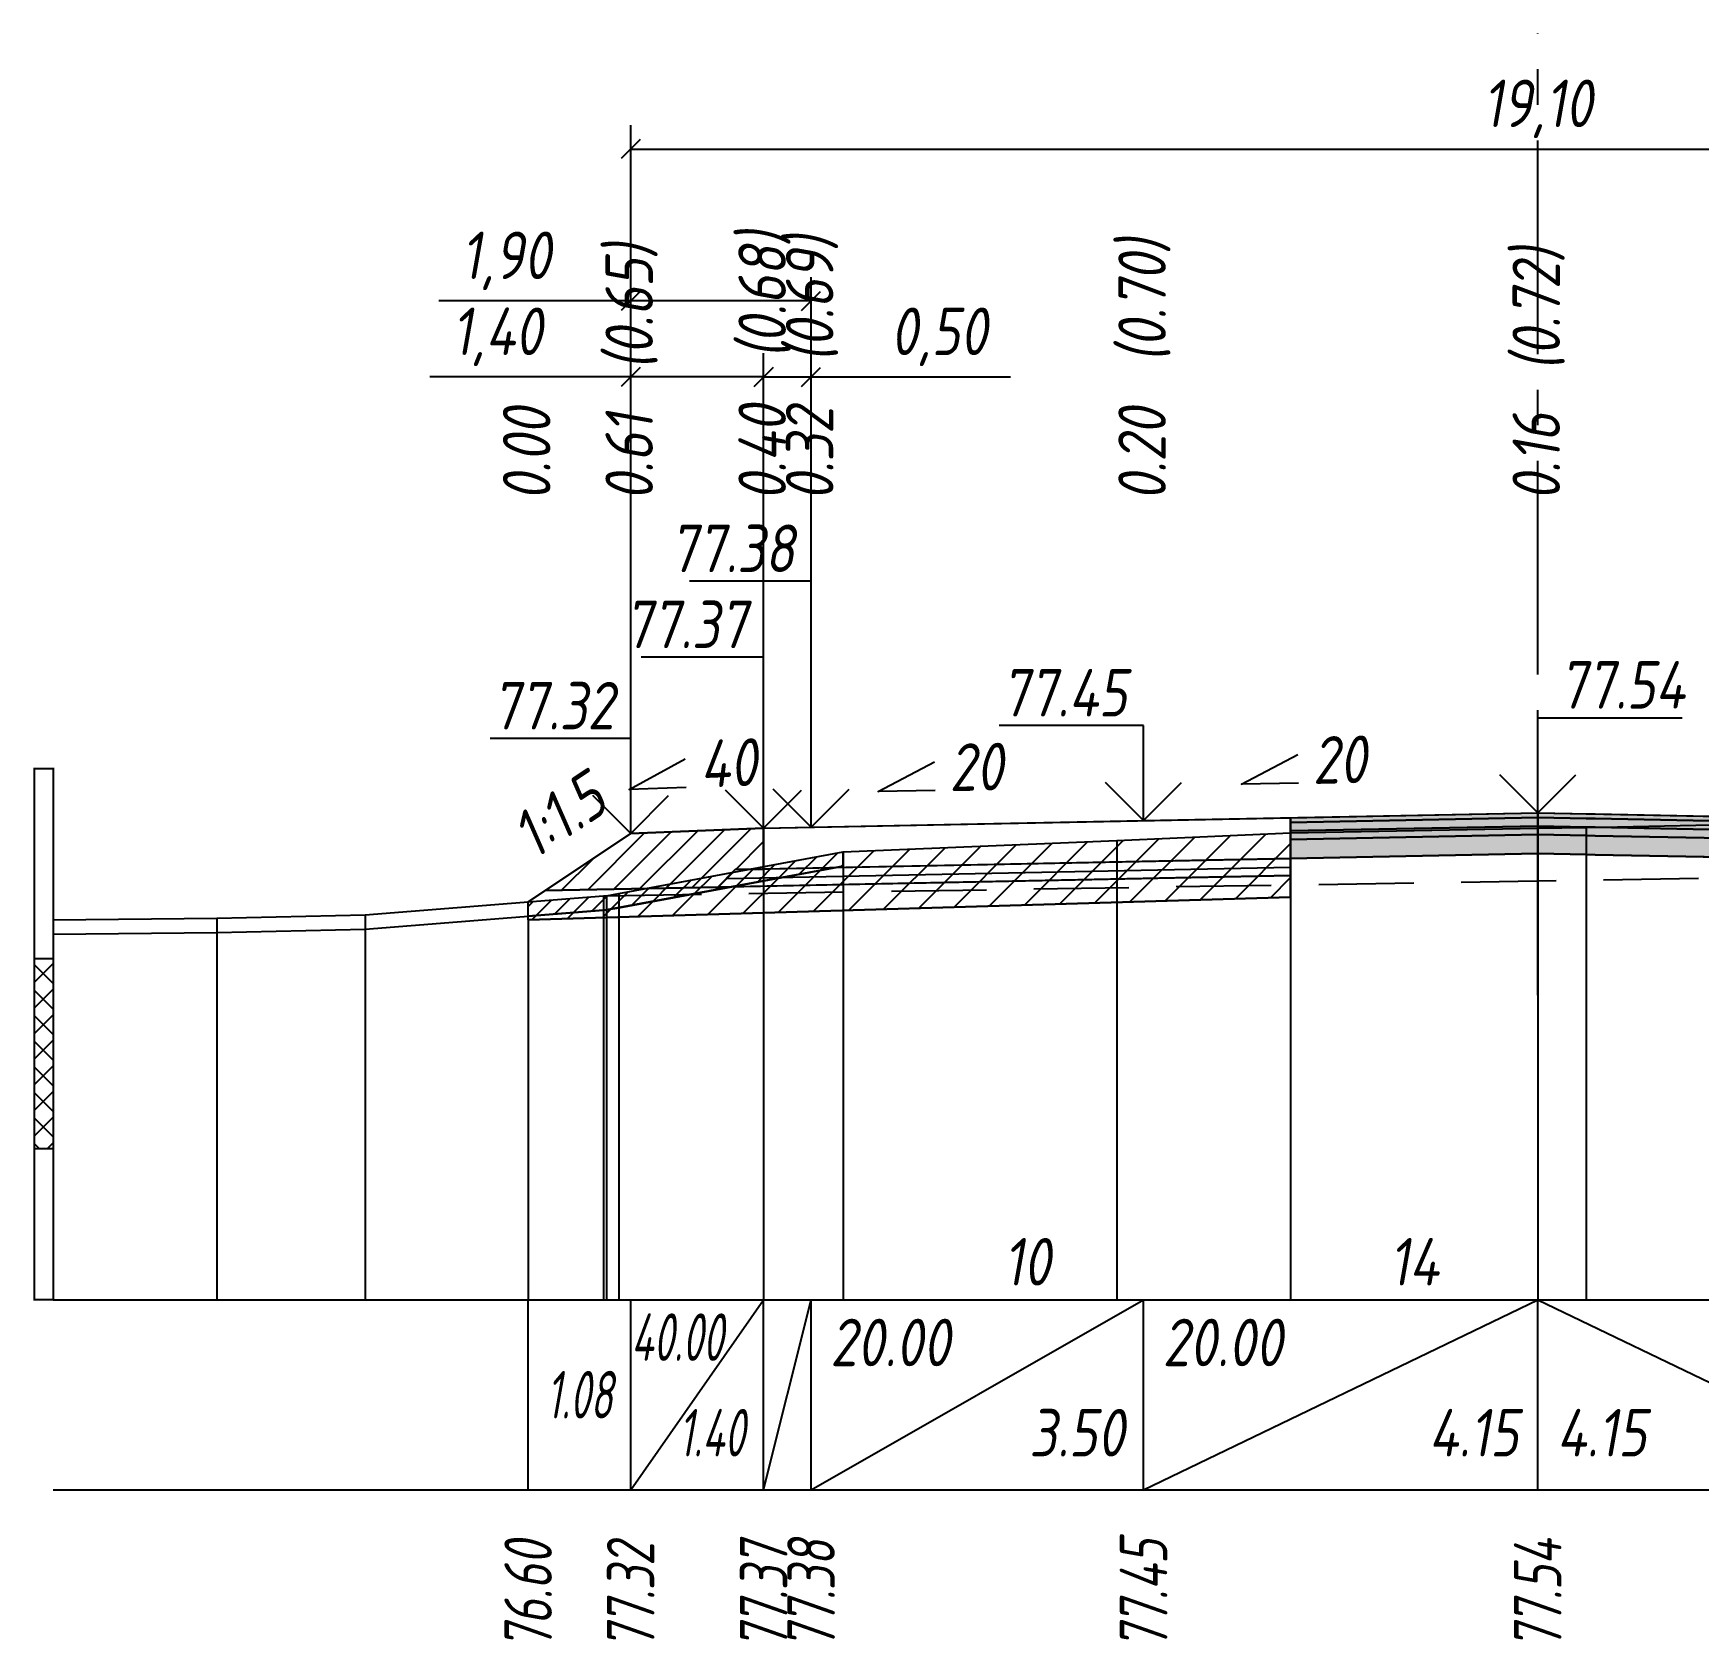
# Model space of a CAD drawing. Extents: x -717 to 1451, y -133302 to 233.
# Drawn here: x 78.9 to 166.6, y -18397.9 to -18313.3 of the extents above; entities that cross this region are included whole.
import ezdxf
from ezdxf.enums import TextEntityAlignment as Align

# ---------------------------------------------------------------- set-up
doc = ezdxf.new("R2010")
doc.units = 0
doc.linetypes.add('осевая2', pattern=[1.125, 0.75, -0.125, 0.125, -0.125])
doc.linetypes.add('штриховая', pattern=[0.75, 0.5, -0.25])
for name, color, linetype in [('Интерполированный поперечник', 2, 'Continuous'), ('Код_514', 1, 'Continuous'), ('Контур_0', 7, 'Continuous'), ('Контур_2521', 7, 'Continuous'), ('Контур_2564', 7, 'Continuous'), ('Контур_2660', 7, 'Continuous'), ('Контур_2665', 7, 'Continuous'), ('Контур_400', 7, 'Continuous'), ('Контур_508', 7, 'Continuous'), ('Контур_512', 7, 'Continuous'), ('Контур_513', 7, 'Continuous'), ('Контур_818', 7, 'Continuous'), ('Красный поперечник', 1, 'Continuous'), ('Линейка абсолютных высот', 7, 'Continuous'), ('Объём_2501', 7, 'Continuous'), ('Объём_2564', 7, 'Continuous'), ('Объём_2650', 7, 'Continuous'), ('Объём_2660', 7, 'Continuous'), ('Объём_2661', 7, 'Continuous'), ('Объём_2665', 7, 'Continuous'), ('Объём_2666', 7, 'Continuous'), ('Объём_2667', 7, 'Continuous'), ('Объём_2668', 7, 'Continuous'), ('Объём_2669', 7, 'Continuous'), ('Объём_2675', 7, 'Continuous'), ('Объём_2753', 7, 'Continuous'), ('Ось', 1, 'осевая2'), ('Откосы', 7, 'Continuous'), ('Отметки покрытия', 7, 'Continuous'), ('Рабочие отметки', 7, 'Continuous'), ('Рабочие отметки доп.', 7, 'Continuous'), ('Слои выравнивания', 7, 'Continuous'), ('Таблица', 7, 'Continuous'), ('Уклоны проезжей части', 7, 'Continuous'), ('Черный поперечник', 3, 'Continuous')]:
    doc.layers.add(name, color=color, linetype=linetype)
for name, color, linetype, true_color in [('Контур_2540', 2, 'Continuous', 0xffff00), ('Контур_2560', 2, 'Continuous', 0xffff00), ('Контур_2561', 7, 'Continuous', 0xff8040), ('Контур_2562', 3, 'Continuous', 0x00ff00), ('Контур_2563', 7, 'Continuous', 0xff8000), ('Контур_2570', 7, 'Continuous', 0x80ff00), ('Контур_2725', 7, 'Continuous', 0x323232), ('Контур_2736', 4, 'Continuous', 0x00ffff), ('Контур_2737', 4, 'Continuous', 0x00ffff), ('Контур_2738', 4, 'Continuous', 0x00ffff), ('Контур_2739', 4, 'Continuous', 0x00ffff), ('Контур_2741', 4, 'Continuous', 0x00ffff), ('Контур_2742', 4, 'Continuous', 0x00ffff), ('Контур_2743', 4, 'Continuous', 0x00ffff), ('Контур_2744', 7, 'Continuous', 0xa4ffff), ('Контур_2745', 7, 'Continuous', 0xa4ffff), ('Контур_2747', 4, 'Continuous', 0x00ffff), ('Контур_2748', 4, 'Continuous', 0x00ffff), ('Контур_2749', 4, 'Continuous', 0x00ffff), ('Контур_2750', 4, 'Continuous', 0x00ffff), ('Контур_2751', 4, 'Continuous', 0x00ffff), ('Контур_2752', 4, 'Continuous', 0x00ffff), ('Контур_2760', 7, 'Continuous', 0x323232), ('Контур_2761', 7, 'Continuous', 0x323232), ('Контур_2762', 7, 'Continuous', 0x323232), ('Контур_2763', 7, 'Continuous', 0x323232), ('Контур_402', 7, 'Continuous', 0xff6464), ('Контур_703', 4, 'Continuous', 0x00ffff), ('Контур_705', 4, 'Continuous', 0x00ffff), ('Контур_707', 4, 'Continuous', 0x00ffff), ('Контур_720', 131, 'Continuous', 0xaaffff), ('Объём_2500', 7, 'Continuous', 0xc0c0c0), ('Объём_2520', 7, 'Continuous', 0x80ffff), ('Объём_2540', 2, 'Continuous', 0xffff00), ('Объём_2560', 2, 'Continuous', 0xffff00), ('Объём_2561', 7, 'Continuous', 0xff8040), ('Объём_2562', 3, 'Continuous', 0x00ff00), ('Объём_2563', 7, 'Continuous', 0xff8000), ('Объём_2570', 7, 'Continuous', 0x80ff00), ('Объём_2600', 7, 'Continuous', 0x808000), ('Объём_2746', 2, 'Continuous', 0xffff00)]:
    doc.layers.add(name, color=color, linetype=linetype, true_color=true_color)
doc.styles.get("Standard").update_dxf_attribs({"font": 'txt', "height": 2.5})
doc.styles.add('М', font='romand.shx', dxfattribs={"width": 0.8, "oblique": 10, "height": 2.5})
doc.dimstyles.new('ISO-25', dxfattribs={"dimtxt": 2.5, "dimasz": 2.5, "dimexe": 1.25, "dimexo": 0.625, "dimtad": 1, "dimtxsty": 'Standard', "dimcen": 2.5, "dimadec": 0, "dimazin": 0, "dimtfac": 1, "dimtmove": 0, "dimatfit": 3, "dimfxl": 1, "dimarcsym": 0})

# ---------------------------------------------------------------- blocks, each defined once
blk = doc.blocks.new('_Oblique')
at = {"color": 0, "linetype": 'ByBlock', "lineweight": -2}
blk.add_line((-0.5, -0.5), (0.5, 0.5), dxfattribs=at)
blk = doc.blocks.new('*D434')
at = {"color": 0, "lineweight": -2, "transparency": 16777216}
for p, q in [((110.397, -18354.897), (110.397, -18330.177)), ((117.397, -18354.617), (117.397, -18330.177)), ((110.397, -18331.427), (99.831, -18331.427)), ((117.397, -18331.427), (110.397, -18331.427))]:
    blk.add_line(p, q, dxfattribs=at)
at = {"layer": 'Defpoints', "color": 0, "transparency": 16777216}
for p in [(117.397, -18331.427), (110.397, -18355.522), (117.397, -18355.242)]:
    blk.add_point(p, dxfattribs=at)
at = {"color": 0, "lineweight": -2, "transparency": 16777216, "rotation": 180}
blk.add_blockref('_Oblique', (110.397, -18331.427), dxfattribs=at)
at = {"color": 0, "lineweight": -2, "transparency": 16777216}
blk.add_blockref('_Oblique', (117.397, -18331.427), dxfattribs=at)
at = {"color": 0, "transparency": 16777216, "insert": (103.371, -18329.314), "char_height": 2.5, "width": 8.75, "attachment_point": 5, "style": 'М'}
blk.add_mtext('1,40', dxfattribs=at)
blk = doc.blocks.new('*D436')
at = {"color": 0, "lineweight": -2, "transparency": 16777216}
for p, q in [((117.397, -18354.617), (117.397, -18330.177)), ((119.897, -18354.567), (119.897, -18330.177)), ((117.397, -18331.427), (119.897, -18331.427)), ((119.897, -18331.427), (130.39, -18331.427))]:
    blk.add_line(p, q, dxfattribs=at)
at = {"layer": 'Defpoints', "color": 0, "transparency": 16777216}
for p in [(119.897, -18331.427), (117.397, -18355.242), (119.897, -18355.192)]:
    blk.add_point(p, dxfattribs=at)
at = {"color": 0, "lineweight": -2, "transparency": 16777216, "rotation": 180}
blk.add_blockref('_Oblique', (117.397, -18331.427), dxfattribs=at)
at = {"color": 0, "lineweight": -2, "transparency": 16777216}
blk.add_blockref('_Oblique', (119.897, -18331.427), dxfattribs=at)
at = {"color": 0, "transparency": 16777216, "insert": (126.629, -18329.314), "char_height": 2.5, "width": 9.16667, "attachment_point": 5, "style": 'М'}
blk.add_mtext('0,50', dxfattribs=at)
blk = doc.blocks.new('*D439')
at = {"color": 0, "lineweight": -2, "transparency": 16777216}
for p, q in [((110.397, -18354.897), (110.397, -18326.177)), ((119.897, -18354.567), (119.897, -18326.177)), ((110.397, -18327.427), (100.3, -18327.427)), ((119.897, -18327.427), (110.397, -18327.427))]:
    blk.add_line(p, q, dxfattribs=at)
at = {"layer": 'Defpoints', "color": 0, "transparency": 16777216}
for p in [(119.897, -18327.427), (110.397, -18355.522), (119.897, -18355.192)]:
    blk.add_point(p, dxfattribs=at)
at = {"color": 0, "lineweight": -2, "transparency": 16777216, "rotation": 180}
blk.add_blockref('_Oblique', (110.397, -18327.427), dxfattribs=at)
at = {"color": 0, "lineweight": -2, "transparency": 16777216}
blk.add_blockref('_Oblique', (119.897, -18327.427), dxfattribs=at)
at = {"color": 0, "transparency": 16777216, "insert": (103.84, -18325.314), "char_height": 2.5, "width": 8.75, "attachment_point": 5, "style": 'М'}
blk.add_mtext('1,90', dxfattribs=at)
blk = doc.blocks.new('*D440')
at = {"color": 0, "lineweight": -2, "transparency": 16777216}
for p, q in [((110.397, -18354.897), (110.397, -18318.177)), ((205.897, -18354.897), (205.897, -18318.177)), ((110.397, -18319.427), (205.897, -18319.427))]:
    blk.add_line(p, q, dxfattribs=at)
at = {"layer": 'Defpoints', "color": 0, "transparency": 16777216}
for p in [(205.897, -18319.427), (110.397, -18355.522), (205.897, -18355.522)]:
    blk.add_point(p, dxfattribs=at)
at = {"color": 0, "lineweight": -2, "transparency": 16777216, "rotation": 180}
blk.add_blockref('_Oblique', (110.397, -18319.427), dxfattribs=at)
at = {"color": 0, "lineweight": -2, "transparency": 16777216}
blk.add_blockref('_Oblique', (205.897, -18319.427), dxfattribs=at)
at = {"color": 0, "transparency": 16777216, "insert": (158.147, -18317.314), "char_height": 2.5, "width": 10.41667, "attachment_point": 5, "style": 'М'}
blk.add_mtext('19,10', dxfattribs=at)

msp = doc.modelspace()

# ---------------------------------------------------------------- hatches: boundary and pattern name
at = {"layer": 'Линейка абсолютных высот'}
h = msp.add_hatch(dxfattribs=at)
h.set_pattern_fill('ANSI37', scale=0.30000001, style=0)
h.paths.add_polyline_path([(80, -18372.05), (80, -18362.05), (79, -18362.05), (79, -18372.05)])
at = {"layer": 'Объём_2563'}
h = msp.add_hatch(dxfattribs=at)
h.set_pattern_fill('ANSI31', color=256, scale=0.3)
h.paths.add_polyline_path([(110.397, -18355.46), (117.397, -18355.18), (117.397, -18357.33), (115.897, -18357.36), (114.979, -18358.278), (105.897, -18358.46)])
at = {"layer": 'Объём_2570'}
h = msp.add_hatch(dxfattribs=at)
h.set_pattern_fill('ANSI31', color=256, scale=0.2)
h.paths.add_polyline_path([(121.581, -18357.175), (109.123, -18359.485), (108.974, -18359.49), (105, -18359.808), (105, -18359.058), (108.974, -18358.74), (109.123, -18358.735), (121.581, -18356.425)])
at = {"layer": 'Объём_2600'}
h = msp.add_hatch(dxfattribs=at)
h.set_pattern_fill('ANSI31', color=6, scale=0.4)
h.paths.add_polyline_path([(135.997, -18355.821), (145.138, -18355.427), (145.138, -18358.805), (105, -18360.009), (105, -18359.808), (108.974, -18359.49), (109.123, -18359.485), (121.581, -18357.175), (121.581, -18356.425)])
at = {"layer": 'Слои выравнивания'}
for color, points in [(2, [(145.138, -18354.625), (158.147, -18354.365), (158.147, -18354.615), (145.138, -18354.875)]), (3, [(145.138, -18354.875), (158.147, -18354.615), (158.147, -18355.065), (145.138, -18355.325)]), (2, [(158.147, -18354.365), (160.697, -18354.416), (161.163, -18354.425), (169.763, -18354.597), (178.51, -18354.772), (178.897, -18354.78), (193.863, -18355.079), (193.863, -18355.329), (178.897, -18355.03), (178.51, -18355.022), (169.763, -18354.847), (161.163, -18354.675), (160.697, -18354.666), (158.147, -18354.615)]), (3, [(158.147, -18354.615), (160.697, -18354.666), (161.163, -18354.675), (169.763, -18354.847), (178.51, -18355.022), (178.897, -18355.03), (193.863, -18355.329), (193.863, -18355.779), (178.897, -18355.48), (178.51, -18355.472), (169.763, -18355.297), (161.163, -18355.125), (160.697, -18355.116), (158.147, -18355.065)]), (4, [(145.138, -18355.325), (158.147, -18355.065), (158.147, -18355.515), (145.138, -18355.775)]), (5, [(145.138, -18355.775), (158.147, -18355.515), (158.147, -18356.515), (145.138, -18356.775)]), (4, [(158.147, -18355.065), (160.697, -18355.116), (161.163, -18355.125), (169.763, -18355.297), (178.51, -18355.472), (178.897, -18355.48), (193.863, -18355.779), (193.863, -18356.229), (178.897, -18355.93), (178.51, -18355.922), (169.763, -18355.747), (161.163, -18355.575), (160.697, -18355.566), (158.147, -18355.515)]), (5, [(158.147, -18355.515), (160.697, -18355.566), (161.163, -18355.575), (169.763, -18355.747), (178.51, -18355.922), (178.897, -18355.93), (193.863, -18356.229), (193.863, -18357.229), (178.897, -18356.93), (178.51, -18356.922), (169.763, -18356.747), (161.163, -18356.575), (160.697, -18356.566), (158.147, -18356.515)])]:
    msp.add_hatch(color=color, dxfattribs=at).paths.add_polyline_path(points)

# ---------------------------------------------------------------- linework, layer by layer
at = {"layer": 'Интерполированный поперечник', "linetype": 'штриховая', "ltscale": 10, "flags": 128}
msp.add_lwpolyline([(109.123, -18358.735), (222.704, -18356.916)], dxfattribs=at)
at = {"layer": 'Код_514'}
for p, q in [((105, -18390), (105, -18380)), ((110.397, -18390), (110.397, -18380)), ((110.397, -18390), (117.397, -18380)), ((117.397, -18390), (117.397, -18380)), ((117.397, -18390), (119.897, -18380)), ((119.897, -18390), (119.897, -18380)), ((119.897, -18390), (137.397, -18380)), ((137.397, -18390), (137.397, -18380)), ((137.397, -18390), (158.147, -18380)), ((158.147, -18390), (158.147, -18380)), ((158.147, -18380), (178.897, -18390))]:
    msp.add_line(p, q, dxfattribs=at)
at = {"layer": 'Контур_0', "flags": 128}
for points in [[(117.397, -18355.18), (145.138, -18354.625), (145.138, -18356.775), (117.397, -18357.33), (117.397, -18355.18), (117.397, -18355.18)], [(110.397, -18355.46), (105, -18359.058), (105, -18359.058), (105, -18359.058), (105, -18359.058), (105, -18359.058), (105, -18359.058), (105, -18359.058), (105, -18359.058), (105, -18359.058), (105, -18359.058), (105, -18359.058), (105, -18359.058), (105, -18359.058), (105, -18359.058), (105, -18359.058)], [(110.397, -18355.46), (105, -18359.058), (105, -18359.058), (105, -18359.058), (105, -18359.058), (105, -18359.058), (105, -18359.058), (105, -18359.058), (105, -18359.058), (105, -18359.058), (105, -18359.058), (105, -18359.058), (105, -18359.058), (105, -18359.058), (105, -18359.058), (105, -18359.058), (105, -18359.058), (105, -18359.058), (105, -18359.058), (105, -18359.058), (105, -18359.058), (105, -18359.058), (105, -18359.058), (105, -18359.058), (105, -18359.058), (105, -18359.058), (105, -18359.058), (105, -18359.058), (105, -18359.058), (105, -18359.058)], [(105.897, -18358.46), (114.979, -18358.278), (115.897, -18357.36), (117.397, -18357.33)], [(115.897, -18357.36), (145.138, -18356.775), (145.138, -18357.675), (114.979, -18358.278), (115.897, -18357.36), (115.897, -18357.36)]]:
    msp.add_lwpolyline(points, dxfattribs=at)
at = {"layer": 'Контур_2521', "color": 250, "flags": 128}
msp.add_lwpolyline([(115.438, -18357.819), (145.138, -18357.225)], dxfattribs=at)
at = {"layer": 'Контур_2540', "flags": 128}
msp.add_lwpolyline([(105.897, -18358.46), (145.138, -18357.675), (145.138, -18358.805), (105, -18360.009), (105, -18359.058), (105.897, -18358.46), (105.897, -18358.46)], dxfattribs=at)
at = {"layer": 'Контур_2560', "flags": 128}
msp.add_lwpolyline([(110.397, -18355.46), (110.397, -18355.46), (110.397, -18355.46), (117.397, -18355.18)], dxfattribs=at)
at = {"layer": 'Контур_2561', "flags": 128}
msp.add_lwpolyline([(117.397, -18355.18), (117.397, -18355.18), (110.397, -18355.46), (110.397, -18355.46), (117.397, -18355.18)], dxfattribs=at)
at = {"layer": 'Контур_2562', "flags": 128}
msp.add_lwpolyline([(110.397, -18355.46), (110.397, -18355.46), (110.397, -18355.46), (110.397, -18355.46), (110.397, -18355.46)], dxfattribs=at)
at = {"layer": 'Контур_2563', "flags": 128}
msp.add_lwpolyline([(110.397, -18355.46), (117.397, -18355.18), (117.397, -18357.33), (115.897, -18357.36), (114.979, -18358.278), (105.897, -18358.46), (110.397, -18355.46), (110.397, -18355.46)], dxfattribs=at)
at = {"layer": 'Контур_2564', "flags": 128}
msp.add_lwpolyline([(110.397, -18355.46), (117.397, -18355.18)], dxfattribs=at)
at = {"layer": 'Контур_2570', "flags": 128}
msp.add_lwpolyline([(80, -18360.75), (88.609, -18360.664), (96.421, -18360.494), (108.974, -18359.49), (109.123, -18359.485), (109.123, -18359.485), (109.774, -18359.366), (121.581, -18357.175), (121.581, -18356.425), (135.997, -18355.821), (145.138, -18355.427), (158.147, -18355.183), (160.697, -18355.135), (169.763, -18354.953)], dxfattribs=at)
at = {"layer": 'Контур_2660', "flags": 128}
msp.add_lwpolyline([(105, -18360.009), (145.138, -18358.805)], dxfattribs=at)
at = {"layer": 'Контур_2665', "flags": 128}
msp.add_lwpolyline([(110.397, -18355.46), (110.397, -18355.46)], dxfattribs=at)
at = {"layer": 'Контур_2725', "flags": 128}
msp.add_lwpolyline([(145.138, -18356.775), (158.147, -18356.515), (160.697, -18356.566), (161.163, -18356.575), (169.763, -18356.747), (178.51, -18356.922), (178.897, -18356.93), (193.863, -18357.229)], dxfattribs=at)
at = {"layer": 'Контур_2736', "flags": 128}
msp.add_lwpolyline([(110.397, -18355.46), (105, -18359.058)], dxfattribs=at)
at = {"layer": 'Контур_2737', "flags": 128}
msp.add_lwpolyline([(105, -18359.058), (105, -18359.058)], dxfattribs=at)
at = {"layer": 'Контур_2738', "flags": 128}
msp.add_lwpolyline([(105, -18359.058), (105, -18359.058)], dxfattribs=at)
at = {"layer": 'Контур_2739', "flags": 128}
msp.add_lwpolyline([(105, -18359.058), (105, -18359.058)], dxfattribs=at)
at = {"layer": 'Контур_2741', "flags": 128}
msp.add_lwpolyline([(105, -18359.058), (105, -18359.058)], dxfattribs=at)
at = {"layer": 'Контур_2742', "flags": 128}
msp.add_lwpolyline([(105, -18359.058), (105, -18359.058)], dxfattribs=at)
at = {"layer": 'Контур_2743', "flags": 128}
msp.add_lwpolyline([(105, -18359.058), (105, -18359.058)], dxfattribs=at)
at = {"layer": 'Контур_2744', "flags": 128}
msp.add_lwpolyline([(105, -18359.058), (105, -18359.058)], dxfattribs=at)
msp.add_lwpolyline([(105, -18359.058), (105, -18359.058)], dxfattribs=at)
msp.add_lwpolyline([(105, -18359.058), (105, -18359.058)], dxfattribs=at)
msp.add_lwpolyline([(105, -18359.058), (105, -18359.058)], dxfattribs=at)
msp.add_lwpolyline([(105, -18359.058), (105, -18359.058)], dxfattribs=at)
msp.add_lwpolyline([(105, -18359.058), (105, -18359.058)], dxfattribs=at)
at = {"layer": 'Контур_2745', "flags": 128}
msp.add_lwpolyline([(105, -18359.058), (105, -18359.058)], dxfattribs=at)
msp.add_lwpolyline([(105, -18359.058), (105, -18359.058)], dxfattribs=at)
msp.add_lwpolyline([(105, -18359.058), (105, -18359.058)], dxfattribs=at)
msp.add_lwpolyline([(105, -18359.058), (105, -18359.058)], dxfattribs=at)
msp.add_lwpolyline([(105, -18359.058), (105, -18359.058)], dxfattribs=at)
msp.add_lwpolyline([(105, -18359.058), (105, -18359.058)], dxfattribs=at)
at = {"layer": 'Контур_2747', "flags": 128}
msp.add_lwpolyline([(105, -18359.058), (105, -18359.058)], dxfattribs=at)
at = {"layer": 'Контур_2748', "flags": 128}
msp.add_lwpolyline([(105, -18359.058), (105, -18359.058)], dxfattribs=at)
at = {"layer": 'Контур_2749', "flags": 128}
msp.add_lwpolyline([(105, -18359.058), (105, -18359.058)], dxfattribs=at)
at = {"layer": 'Контур_2750', "flags": 128}
msp.add_lwpolyline([(105, -18359.058), (105, -18359.058)], dxfattribs=at)
at = {"layer": 'Контур_2751', "flags": 128}
msp.add_lwpolyline([(105, -18359.058), (105, -18359.058)], dxfattribs=at)
at = {"layer": 'Контур_2752', "flags": 128}
msp.add_lwpolyline([(105, -18359.058), (105, -18359.058)], dxfattribs=at)
at = {"layer": 'Контур_2760', "flags": 128}
msp.add_lwpolyline([(145.138, -18354.625), (158.147, -18354.365), (160.697, -18354.416), (161.163, -18354.425), (169.763, -18354.597), (178.51, -18354.772), (178.897, -18354.78), (193.863, -18355.079)], dxfattribs=at)
at = {"layer": 'Контур_2761', "flags": 128}
msp.add_lwpolyline([(145.138, -18354.875), (158.147, -18354.615), (160.697, -18354.666), (161.163, -18354.675), (169.763, -18354.847), (178.51, -18355.022), (178.897, -18355.03), (193.863, -18355.329)], dxfattribs=at)
at = {"layer": 'Контур_2762', "flags": 128}
msp.add_lwpolyline([(145.138, -18355.325), (158.147, -18355.065), (160.697, -18355.116), (161.163, -18355.125), (169.763, -18355.297), (178.51, -18355.472), (178.897, -18355.48), (193.863, -18355.779)], dxfattribs=at)
at = {"layer": 'Контур_2763', "flags": 128}
msp.add_lwpolyline([(145.138, -18355.775), (158.147, -18355.515), (160.697, -18355.566), (161.163, -18355.575), (169.763, -18355.747), (178.51, -18355.922), (178.897, -18355.93), (193.863, -18356.229)], dxfattribs=at)
at = {"layer": 'Контур_400', "flags": 128}
for points in [[(117.397, -18355.18), (119.897, -18355.13), (119.897, -18355.13), (119.897, -18355.13), (119.897, -18355.13), (119.897, -18355.13), (119.897, -18355.13), (137.397, -18354.78), (158.147, -18354.365)], [(158.147, -18354.365), (178.897, -18354.78), (196.397, -18355.13), (196.397, -18355.13), (196.397, -18355.13), (196.397, -18355.13), (196.397, -18355.13), (196.397, -18355.13), (198.897, -18355.18)]]:
    msp.add_lwpolyline(points, dxfattribs=at)
at = {"layer": 'Контур_402', "flags": 128}
msp.add_lwpolyline([(105, -18360.009), (145.138, -18358.805), (145.138, -18356.775), (158.147, -18356.515), (193.863, -18357.229), (193.863, -18359.486), (212.788, -18360.054)], dxfattribs=at)
at = {"layer": 'Контур_508', "flags": 128}
msp.add_lwpolyline([(105, -18360.009), (145.138, -18358.805), (145.138, -18356.775), (158.147, -18356.515), (193.863, -18357.229), (193.863, -18359.486), (212.788, -18360.054), (212.788, -18359.237), (213.563, -18359.237), (216.904, -18357.009)], dxfattribs=at)
at = {"layer": 'Контур_512', "flags": 128}
msp.add_lwpolyline([(105, -18360.009), (145.138, -18358.805)], dxfattribs=at)
at = {"layer": 'Контур_513', "flags": 128}
msp.add_lwpolyline([(105, -18360.009), (145.138, -18358.805), (145.138, -18356.775), (158.147, -18356.515), (193.863, -18357.229), (193.863, -18359.486), (212.788, -18360.054), (212.788, -18359.237), (213.563, -18359.237), (216.904, -18357.009)], dxfattribs=at)
at = {"layer": 'Контур_703', "flags": 128}
for points in [[(110.397, -18355.46), (105, -18359.058)], [(105, -18359.058), (105, -18359.058)]]:
    msp.add_lwpolyline(points, dxfattribs=at)
at = {"layer": 'Контур_705', "flags": 128}
msp.add_lwpolyline([(105, -18359.058), (105, -18359.058)], dxfattribs=at)
at = {"layer": 'Контур_707', "flags": 128}
msp.add_lwpolyline([(105, -18359.058), (105, -18359.058)], dxfattribs=at)
at = {"layer": 'Контур_720', "flags": 128}
msp.add_lwpolyline([(105, -18359.058), (105, -18359.058)], dxfattribs=at)
at = {"layer": 'Контур_818', "flags": 128}
msp.add_lwpolyline([(105, -18359.808), (108.974, -18359.49), (109.123, -18359.485), (109.123, -18359.485), (109.774, -18359.366), (121.581, -18357.175), (121.581, -18356.425), (135.997, -18355.821), (145.138, -18355.427), (158.147, -18355.183), (160.697, -18355.135), (169.763, -18354.953), (178.51, -18355.105), (193.863, -18355.364), (208.472, -18356.011), (216.428, -18356.464), (216.428, -18357.214), (216.904, -18357.25)], dxfattribs=at)
at = {"layer": 'Красный поперечник'}
for p, q in [((119.897, -18355.13), (137.397, -18354.78)), ((137.397, -18354.78), (158.147, -18354.365)), ((158.147, -18354.365), (178.897, -18354.78)), ((105, -18359.058), (110.397, -18355.46)), ((110.397, -18355.46), (117.397, -18355.18)), ((117.397, -18355.18), (119.897, -18355.13)), ((145.138, -18358.805), (145.138, -18380)), ((105, -18360.009), (105, -18380))]:
    msp.add_line(p, q, dxfattribs=at)
at = {"layer": 'Линейка абсолютных высот', "color": 7, "const_width": 0.1, "flags": 128}
for points in [[(80, -18362.05), (80, -18352.05), (79, -18352.05), (79, -18362.05), (80, -18362.05)], [(80, -18372.05), (80, -18362.05), (79, -18362.05), (79, -18372.05), (80, -18372.05)], [(80, -18380), (80, -18372.05), (79, -18372.05), (79, -18380), (80, -18380)]]:
    msp.add_lwpolyline(points, dxfattribs=at)
at = {"layer": 'Объём_2500', "flags": 128}
msp.add_lwpolyline([(117.397, -18355.18), (145.138, -18354.625), (145.138, -18356.775), (117.397, -18357.33), (117.397, -18355.18), (117.397, -18355.18)], dxfattribs=at)
at = {"layer": 'Объём_2501', "flags": 128}
for points in [[(117.397, -18355.18), (119.897, -18355.13), (119.897, -18355.13), (119.897, -18355.13), (119.897, -18355.13), (119.897, -18355.13), (119.897, -18355.13), (137.397, -18354.78), (158.147, -18354.365)], [(158.147, -18354.365), (178.897, -18354.78), (196.397, -18355.13), (196.397, -18355.13), (196.397, -18355.13), (196.397, -18355.13), (196.397, -18355.13), (196.397, -18355.13), (198.897, -18355.18)]]:
    msp.add_lwpolyline(points, dxfattribs=at)
at = {"layer": 'Объём_2520', "color": 250, "flags": 128}
msp.add_lwpolyline([(115.897, -18357.36), (145.138, -18356.775), (145.138, -18357.675), (114.979, -18358.278), (115.897, -18357.36), (115.897, -18357.36)], dxfattribs=at)
at = {"layer": 'Объём_2540', "flags": 128}
msp.add_lwpolyline([(105.897, -18358.46), (145.138, -18357.675), (145.138, -18358.805), (105, -18360.009), (105, -18359.058), (105.897, -18358.46), (105.897, -18358.46)], dxfattribs=at)
at = {"layer": 'Объём_2560', "flags": 128}
msp.add_lwpolyline([(110.397, -18355.46), (110.397, -18355.46), (110.397, -18355.46), (117.397, -18355.18)], dxfattribs=at)
at = {"layer": 'Объём_2561', "flags": 128}
msp.add_lwpolyline([(117.397, -18355.18), (117.397, -18355.18), (110.397, -18355.46), (110.397, -18355.46), (117.397, -18355.18)], dxfattribs=at)
at = {"layer": 'Объём_2562', "flags": 128}
msp.add_lwpolyline([(110.397, -18355.46), (110.397, -18355.46), (110.397, -18355.46), (110.397, -18355.46), (110.397, -18355.46)], dxfattribs=at)
at = {"layer": 'Объём_2563', "color": 250, "flags": 128}
msp.add_lwpolyline([(110.397, -18355.46), (117.397, -18355.18), (117.397, -18357.33), (115.897, -18357.36), (114.979, -18358.278), (105.897, -18358.46), (110.397, -18355.46), (110.397, -18355.46)], dxfattribs=at)
at = {"layer": 'Объём_2564', "flags": 128}
msp.add_lwpolyline([(110.397, -18355.46), (117.397, -18355.18)], dxfattribs=at)
at = {"layer": 'Объём_2570', "flags": 128}
msp.add_lwpolyline([(121.581, -18357.175), (109.123, -18359.485), (108.974, -18359.49), (105, -18359.808), (105, -18359.058), (108.974, -18358.74), (109.123, -18358.735), (121.581, -18356.425), (121.581, -18357.175), (121.581, -18357.175)], dxfattribs=at)
at = {"layer": 'Объём_2650', "color": 6, "flags": 128}
msp.add_lwpolyline([(135.997, -18355.821), (145.138, -18355.427), (145.138, -18358.805), (105, -18360.009), (105, -18359.808), (108.974, -18359.49), (109.123, -18359.485), (121.581, -18357.175), (121.581, -18356.425), (135.997, -18355.821), (135.997, -18355.821)], dxfattribs=at)
at = {"layer": 'Объём_2660', "flags": 128}
msp.add_lwpolyline([(105, -18360.009), (145.138, -18358.805)], dxfattribs=at)
at = {"layer": 'Объём_2661', "flags": 128}
msp.add_lwpolyline([(110.397, -18355.46), (105, -18359.058)], dxfattribs=at)
at = {"layer": 'Объём_2665', "flags": 128}
msp.add_lwpolyline([(110.397, -18355.46), (110.397, -18355.46)], dxfattribs=at)
at = {"layer": 'Объём_2666', "flags": 128}
msp.add_lwpolyline([(110.397, -18355.46), (105, -18359.058)], dxfattribs=at)
at = {"layer": 'Объём_2667', "flags": 128}
msp.add_lwpolyline([(105, -18359.058), (105, -18359.058)], dxfattribs=at)
msp.add_lwpolyline([(105, -18359.058), (105, -18359.058)], dxfattribs=at)
at = {"layer": 'Объём_2668', "flags": 128}
msp.add_lwpolyline([(105, -18359.058), (105, -18359.058)], dxfattribs=at)
msp.add_lwpolyline([(105, -18359.058), (105, -18359.058)], dxfattribs=at)
at = {"layer": 'Объём_2669', "flags": 128}
msp.add_lwpolyline([(105, -18359.058), (105, -18359.058)], dxfattribs=at)
msp.add_lwpolyline([(105, -18359.058), (105, -18359.058)], dxfattribs=at)
at = {"layer": 'Объём_2675', "flags": 128}
msp.add_lwpolyline([(105, -18359.058), (105, -18359.058)], dxfattribs=at)
msp.add_lwpolyline([(105, -18359.058), (105, -18359.058)], dxfattribs=at)
msp.add_lwpolyline([(105, -18359.058), (105, -18359.058)], dxfattribs=at)
msp.add_lwpolyline([(105, -18359.058), (105, -18359.058)], dxfattribs=at)
msp.add_lwpolyline([(105, -18359.058), (105, -18359.058)], dxfattribs=at)
msp.add_lwpolyline([(105, -18359.058), (105, -18359.058)], dxfattribs=at)
msp.add_lwpolyline([(105, -18359.058), (105, -18359.058)], dxfattribs=at)
msp.add_lwpolyline([(105, -18359.058), (105, -18359.058)], dxfattribs=at)
msp.add_lwpolyline([(105, -18359.058), (105, -18359.058)], dxfattribs=at)
msp.add_lwpolyline([(105, -18359.058), (105, -18359.058)], dxfattribs=at)
msp.add_lwpolyline([(105, -18359.058), (105, -18359.058)], dxfattribs=at)
msp.add_lwpolyline([(105, -18359.058), (105, -18359.058)], dxfattribs=at)
at = {"layer": 'Объём_2746', "flags": 128}
msp.add_lwpolyline([(108.974, -18359.49), (109.123, -18359.485), (121.581, -18357.175), (121.581, -18356.425), (135.997, -18355.821), (145.138, -18355.427), (145.138, -18358.805), (105, -18360.009), (105, -18359.808), (108.974, -18359.49), (108.974, -18359.49)], dxfattribs=at)
at = {"layer": 'Объём_2753', "flags": 128}
msp.add_lwpolyline([(145.138, -18354.625), (145.138, -18354.625)], dxfattribs=at)
at = {"layer": 'Ось', "ltscale": 15}
msp.add_line((158.147, -18363.971), (158.147, -18313.336), dxfattribs=at)
at = {"layer": 'Откосы', "color": 1, "flags": 128}
for points in [[(145.546, -18352.806), (142.547, -18352.866), (145.516, -18351.306)], [(113.324, -18353.028), (110.326, -18353.148), (113.264, -18351.529)], [(126.421, -18353.188), (123.422, -18353.248), (126.391, -18351.688)]]:
    msp.add_lwpolyline(points, dxfattribs=at)
at = {"layer": 'Отметки покрытия', "color": 1}
for p, q in [((119.897, -18342.18), (113.497, -18342.18)), ((119.897, -18355.13), (119.897, -18342.18)), ((117.397, -18346.18), (110.947, -18346.18)), ((117.397, -18355.18), (117.397, -18346.18)), ((158.147, -18354.365), (158.147, -18349.365)), ((158.147, -18349.365), (165.747, -18349.365)), ((110.397, -18350.46), (102.997, -18350.46)), ((110.397, -18355.46), (110.397, -18350.46)), ((137.397, -18349.78), (129.797, -18349.78)), ((137.397, -18354.78), (137.397, -18349.78)), ((137.397, -18354.78), (135.397, -18352.78)), ((137.397, -18354.78), (139.397, -18352.78)), ((158.147, -18354.365), (156.147, -18352.365)), ((158.147, -18354.365), (160.147, -18352.365)), ((110.397, -18355.46), (108.397, -18353.46)), ((110.397, -18355.46), (112.397, -18353.46)), ((117.397, -18355.18), (115.397, -18353.18)), ((117.397, -18355.18), (119.397, -18353.18)), ((119.897, -18355.13), (117.897, -18353.13)), ((119.897, -18355.13), (121.897, -18353.13))]:
    msp.add_line(p, q, dxfattribs=at)
at = {"layer": 'Слои выравнивания'}
for p, q in [((145.138, -18354.625), (145.138, -18380)), ((158.147, -18354.365), (158.147, -18380)), ((117.397, -18355.18), (117.397, -18380))]:
    msp.add_line(p, q, dxfattribs=at)
at = {"layer": 'Слои выравнивания', "color": 2, "flags": 128}
for points in [[(145.138, -18354.625), (158.147, -18354.365), (158.147, -18354.615), (145.138, -18354.875)], [(158.147, -18354.365), (160.697, -18354.416), (161.163, -18354.425), (169.763, -18354.597), (178.51, -18354.772), (178.897, -18354.78), (193.863, -18355.079), (193.863, -18355.329), (178.897, -18355.03), (178.51, -18355.022), (169.763, -18354.847), (161.163, -18354.675), (160.697, -18354.666), (158.147, -18354.615)]]:
    msp.add_lwpolyline(points, close=True, dxfattribs=at)
at = {"layer": 'Слои выравнивания', "color": 3, "flags": 128}
for points in [[(145.138, -18354.875), (158.147, -18354.615), (158.147, -18355.065), (145.138, -18355.325)], [(158.147, -18354.615), (160.697, -18354.666), (161.163, -18354.675), (169.763, -18354.847), (178.51, -18355.022), (178.897, -18355.03), (193.863, -18355.329), (193.863, -18355.779), (178.897, -18355.48), (178.51, -18355.472), (169.763, -18355.297), (161.163, -18355.125), (160.697, -18355.116), (158.147, -18355.065)]]:
    msp.add_lwpolyline(points, close=True, dxfattribs=at)
at = {"layer": 'Слои выравнивания', "color": 4, "flags": 128}
for points in [[(145.138, -18355.325), (158.147, -18355.065), (158.147, -18355.515), (145.138, -18355.775)], [(158.147, -18355.065), (160.697, -18355.116), (161.163, -18355.125), (169.763, -18355.297), (178.51, -18355.472), (178.897, -18355.48), (193.863, -18355.779), (193.863, -18356.229), (178.897, -18355.93), (178.51, -18355.922), (169.763, -18355.747), (161.163, -18355.575), (160.697, -18355.566), (158.147, -18355.515)]]:
    msp.add_lwpolyline(points, close=True, dxfattribs=at)
at = {"layer": 'Слои выравнивания', "color": 5, "flags": 128}
for points in [[(145.138, -18355.775), (158.147, -18355.515), (158.147, -18356.515), (145.138, -18356.775)], [(158.147, -18355.515), (160.697, -18355.566), (161.163, -18355.575), (169.763, -18355.747), (178.51, -18355.922), (178.897, -18355.93), (193.863, -18356.229), (193.863, -18357.229), (178.897, -18356.93), (178.51, -18356.922), (169.763, -18356.747), (161.163, -18356.575), (160.697, -18356.566), (158.147, -18356.515)]]:
    msp.add_lwpolyline(points, close=True, dxfattribs=at)
at = {"layer": 'Таблица'}
for p, q in [((80, -18380), (241.904, -18380)), ((80, -18390), (241.904, -18390))]:
    msp.add_line(p, q, dxfattribs=at)
at = {"layer": 'Черный поперечник', "color": 7}
for p, q in [((145.138, -18355.427), (145.138, -18380)), ((158.147, -18355.183), (158.147, -18380)), ((160.697, -18355.135), (160.697, -18380)), ((121.581, -18356.425), (121.581, -18380)), ((135.997, -18355.821), (135.997, -18380)), ((108.974, -18358.74), (108.974, -18380)), ((109.123, -18358.735), (109.123, -18380)), ((109.774, -18358.616), (109.774, -18380)), ((80, -18360), (80, -18380)), ((88.609, -18359.914), (88.609, -18380)), ((96.421, -18359.744), (96.421, -18380))]:
    msp.add_line(p, q, dxfattribs=at)
at = {"layer": 'Черный поперечник', "flags": 128}
msp.add_lwpolyline([(80, -18360), (88.609, -18359.914), (96.421, -18359.744), (108.974, -18358.74), (109.123, -18358.735), (109.774, -18358.616), (121.581, -18356.425), (135.997, -18355.821), (145.138, -18355.427), (158.147, -18355.183), (160.697, -18355.135), (169.763, -18354.953), (178.51, -18355.105), (193.863, -18355.364), (208.472, -18356.011), (216.428, -18356.464), (220.288, -18356.75), (222.704, -18356.916), (235.006, -18355.697), (238.07, -18355.441), (241.904, -18355.267)], dxfattribs=at)

# ---------------------------------------------------------------- texts
at = {"layer": 'Код_514', "style": 'М', "oblique": 10}
for s, width, p in [('40.00', 0.6, (110.415, -18380.719)), ('20.00', 0.8, (120.897, -18381)), ('20.00', 0.8, (138.397, -18381))]:
    msp.add_text(s, height=2.5, dxfattribs=dict(at, width=width)).set_placement(p, align=Align.TOP_LEFT)
at = {"layer": 'Код_514', "style": 'М', "oblique": 10, "width": 0.6}
msp.add_text('1.08', height=2.5, dxfattribs=at).set_placement((107.699, -18385), align=Align.MIDDLE_CENTER)
at = {"layer": 'Код_514', "style": 'М', "oblique": 10}
for s, width, p in [('1.40', 0.6, (116.397, -18389)), ('3.50', 0.8, (136.397, -18389)), ('4.15', 0.8, (157.147, -18389))]:
    msp.add_text(s, height=2.5, dxfattribs=dict(at, width=width)).set_placement(p, align=Align.BOTTOM_RIGHT)
at = {"layer": 'Код_514', "style": 'М', "oblique": 10, "width": 0.8}
msp.add_text('4.15', height=2.5, dxfattribs=at).set_placement((159.147, -18389), align=Align.BOTTOM_LEFT)
at = {"layer": 'Код_514', "style": 'М', "oblique": 10, "width": 0.7}
for s, p in [('76.60', (105, -18398.382)), ('77.32', (110.397, -18398.382)), ('77.37', (117.397, -18398.382)), ('77.38', (119.897, -18398.382)), ('77.45', (137.397, -18398.382)), ('77.54', (158.147, -18398.382))]:
    msp.add_text(s, height=2.5, rotation=90, dxfattribs=at).set_placement(p, align=Align.MIDDLE_LEFT)
at = {"layer": 'Отметки покрытия', "color": 1, "style": 'М', "oblique": 10, "width": 0.8}
for s, p in [('77.38', (119.038, -18342.449)), ('77.37', (116.538, -18346.449)), ('77.45', (136.538, -18350.049)), ('77.32', (109.538, -18350.729))]:
    msp.add_text(s, height=2.5, dxfattribs=at).set_placement(p, align=Align.BOTTOM_RIGHT)
msp.add_text('77.54', height=2.5, dxfattribs=at).set_placement((159.288, -18349.634), align=Align.BOTTOM_LEFT)
at = {"layer": 'Рабочие отметки', "color": 1, "style": 'М', "oblique": 10, "width": 0.8}
for s, p in [('0.00', (104.922, -18337.93)), ('0.40', (117.319, -18337.93)), ('0.32', (119.819, -18337.93)), ('0.20', (137.319, -18337.93)), ('0.61', (110.319, -18337.93)), ('0.16', (158.069, -18337.93))]:
    msp.add_text(s, height=2.5, rotation=90, dxfattribs=at).set_placement(p, align=Align.MIDDLE_LEFT)
at = {"layer": 'Рабочие отметки доп.', "color": 1, "style": 'М', "oblique": 10, "width": 0.8}
for s, p in [('(0.68)', (117.319, -18330.43)), ('(0.69)', (119.819, -18330.63)), ('(0.70)', (137.319, -18330.63)), ('(0.65)', (110.319, -18331.03)), ('(0.72)', (158.069, -18331.08))]:
    msp.add_text(s, height=2.5, rotation=90, dxfattribs=at).set_placement(p, align=Align.MIDDLE_LEFT)
at = {"layer": 'Слои выравнивания', "style": 'М', "oblique": 10, "width": 0.8}
for s, p in [('10', (131.268, -18380)), ('14', (151.643, -18380))]:
    msp.add_text(s, height=2.5, dxfattribs=at).set_placement(p, align=Align.BOTTOM_CENTER)
at = {"layer": 'Уклоны проезжей части', "color": 1, "style": 'М', "oblique": 10, "width": 0.8}
for s, rotation, p in [('40', 2.29061, (115.628, -18353.744)), ('20', 1.14576, (147.752, -18353.573)), ('20', 1.14576, (128.627, -18353.955)), ('1:1.5', 33.69007, (107.747, -18356.153))]:
    msp.add_text(s, height=2.5, rotation=rotation, dxfattribs=at).set_placement(p, align=Align.BOTTOM_CENTER)

# ---------------------------------------------------------------- dimensions: what is measured, and where the dimension line sits
at = {"color": 5}
dim = msp.add_linear_dim(base=(205.897, -18319.427), p1=(110.397, -18355.522), p2=(205.897, -18355.522), angle=180, dimstyle='ISO-25', override={"dimasz": 1, "dimlfac": 0.2, "dimzin": 0, "dimtxsty": 'М', "dimblk1": 'Oblique', "dimblk2": 'Oblique', "dimsah": 1}, dxfattribs=at)
dim.commit()
dim.dimension.update_dxf_attribs({"geometry": '*D440', "text_midpoint": (158.147, -18317.314)})
for base, p1, p2, picture, middle in [((119.897, -18327.427), (110.397, -18355.522), (119.897, -18355.192), '*D439', (103.84, -18327.427)), ((117.397, -18331.427), (110.397, -18355.522), (117.397, -18355.242), '*D434', (103.371, -18331.427)), ((119.897, -18331.427), (117.397, -18355.242), (119.897, -18355.192), '*D436', (126.629, -18331.427))]:
    dim = msp.add_linear_dim(base=base, p1=p1, p2=p2, angle=180, dimstyle='ISO-25', override={"dimasz": 1, "dimlfac": 0.2, "dimzin": 0, "dimtxsty": 'М', "dimblk1": 'Oblique', "dimblk2": 'Oblique', "dimsah": 1}, dxfattribs=at)
    dim.commit()
    dim.dimension.update_dxf_attribs({"geometry": picture, "text_midpoint": middle, "dimtype": 160})

doc.saveas('drawing.dxf')
